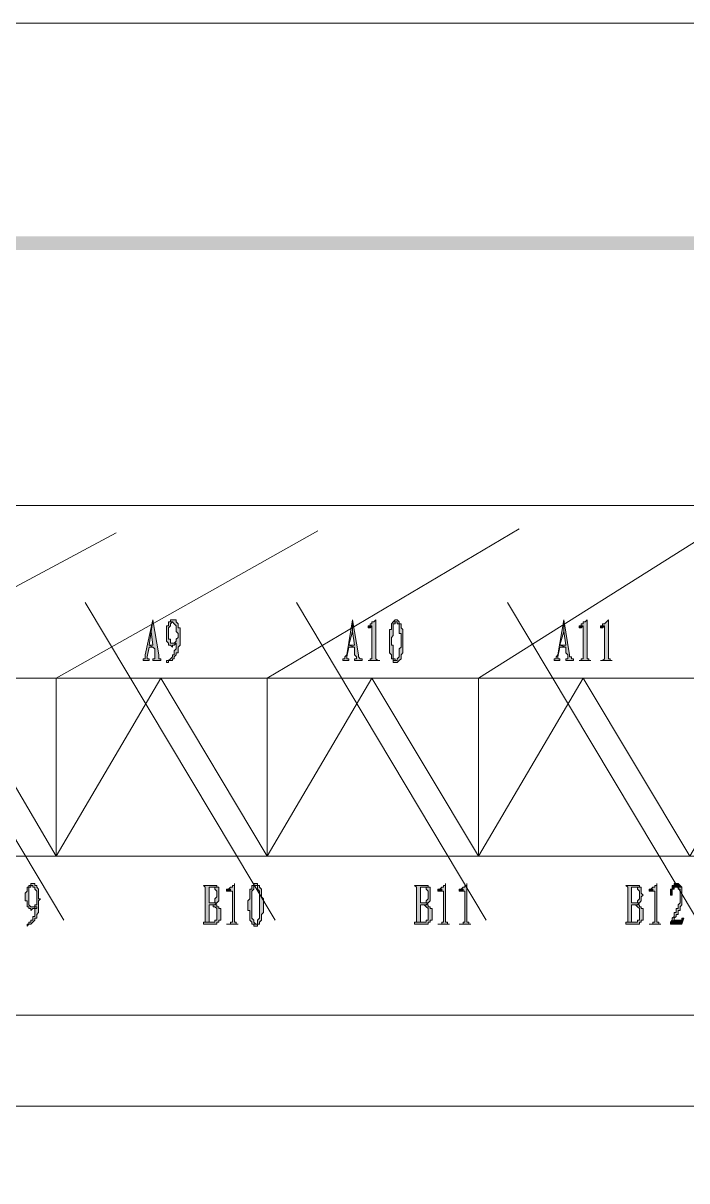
# Model space of a CAD drawing. Header units: millimetres. Extents: x 6 to 291, y 4 to 206.
# Drawn here: x 71.71 to 86.21, y 180.45 to 205.74 of the extents above; entities that cross this region are included whole.
import ezdxf

# ---------------------------------------------------------------- set-up
doc = ezdxf.new("R2010")
doc.units = ezdxf.units.MM
doc.layers.add('C00-00-00', color=7, linetype='Continuous')

msp = doc.modelspace()

# ---------------------------------------------------------------- hatches: boundary and pattern name
at = {"layer": 'C00-00-00'}
h = msp.add_hatch(color=256, dxfattribs=at)
h.dxf.hatch_style = 2
h.paths.add_polyline_path([(17.653, 201.083336), (17.907, 200.787002), (286.469659, 201.083336)])
h = msp.add_hatch(color=256, dxfattribs=at)
h.dxf.hatch_style = 2
h.paths.add_polyline_path([(17.907, 200.787002), (286.469659, 201.083336), (286.173327, 200.787002)])
h = msp.add_hatch(color=256, dxfattribs=at)
h.dxf.hatch_style = 2
h.paths.add_polyline_path([(74.549003, 192.701335), (74.379669, 191.939335), (74.379669, 191.897002), (74.379669, 191.854669), (74.337336, 191.854669), (74.337336, 191.812335), (74.464336, 191.812335), (74.464336, 191.854669), (74.422003, 191.854669), (74.422003, 191.897002), (74.464336, 192.108669), (74.549003, 192.108669), (74.464336, 192.151002), (74.506669, 192.447335)])
h = msp.add_hatch(color=256, dxfattribs=at)
h.dxf.hatch_style = 2
h.paths.add_polyline_path([(74.549003, 192.701335), (74.506669, 192.447335), (74.549003, 192.151002), (74.464336, 192.151002), (74.549003, 192.108669), (74.591336, 192.066335), (74.591336, 191.939335), (74.591336, 191.897002), (74.591336, 191.854669), (74.549003, 191.854669), (74.549003, 191.812335), (74.718336, 191.812335), (74.718336, 191.854669), (74.676003, 191.854669), (74.676003, 191.897002), (74.676003, 191.939335)])
h = msp.add_hatch(color=256, dxfattribs=at)
h.dxf.hatch_style = 2
h.paths.add_polyline_path([(74.972329, 192.701335), (74.929996, 192.701335), (74.929996, 192.659002), (74.887663, 192.659002), (74.972329, 192.659002), (75.014663, 192.616669), (75.056996, 192.574335), (75.056996, 192.532002), (75.056996, 192.447335), (75.099329, 192.405002), (75.099329, 192.320335), (75.056996, 192.278002), (75.056996, 192.235669), (75.014663, 192.193335), (75.056996, 192.193335), (75.056996, 192.151002), (75.056996, 192.066335), (75.014663, 192.024002), (75.014663, 191.981669), (75.014663, 191.939335), (74.972329, 191.939335), (74.972329, 191.897002), (74.929996, 191.854669), (74.887663, 191.812335), (74.845329, 191.812335), (74.845329, 191.770002), (74.887663, 191.770002), (74.887663, 191.812335), (74.929996, 191.812335), (74.972329, 191.812335), (74.972329, 191.854669), (75.014663, 191.854669), (75.014663, 191.897002), (75.056996, 191.939335), (75.056996, 191.981669), (75.099329, 191.981669), (75.099329, 192.024002), (75.099329, 192.066335), (75.099329, 192.108669), (75.141663, 192.151002), (75.141663, 192.278002), (75.141663, 192.320335), (75.141663, 192.362669), (75.141663, 192.405002), (75.141663, 192.532002), (75.099329, 192.532002), (75.099329, 192.574335), (75.099329, 192.616669), (75.056996, 192.659002), (75.056996, 192.701335), (75.014663, 192.701335)])
h = msp.add_hatch(color=256, dxfattribs=at)
h.dxf.hatch_style = 2
h.paths.add_polyline_path([(74.887669, 192.659003), (74.887669, 192.61667), (74.887669, 192.574336), (74.845336, 192.574336), (74.845336, 192.532003), (74.845336, 192.48967), (74.845336, 192.320336), (74.845336, 192.23567), (74.887669, 192.193336), (74.887669, 192.151003), (74.930002, 192.151003), (74.972336, 192.10867), (74.972336, 192.151003), (75.014669, 192.151003), (75.057002, 192.193336), (74.972336, 192.193336), (74.930002, 192.193336), (74.930002, 192.23567), (74.930002, 192.278003), (74.887669, 192.278003), (74.887669, 192.532003), (74.930002, 192.574336), (74.930002, 192.61667), (74.972336, 192.659003)])
h = msp.add_hatch(color=256, dxfattribs=at)
h.dxf.hatch_style = 2
h.paths.add_polyline_path([(78.909331, 192.701335), (78.782331, 191.939335), (78.739997, 191.897002), (78.739997, 191.854669), (78.697664, 191.854669), (78.697664, 191.812335), (78.824664, 191.812335), (78.824664, 191.854669), (78.782331, 191.854669), (78.782331, 191.897002), (78.824664, 192.108669), (78.951664, 192.108669), (78.824664, 192.151002), (78.909331, 192.447335)])
h = msp.add_hatch(color=256, dxfattribs=at)
h.dxf.hatch_style = 2
h.paths.add_polyline_path([(78.909331, 192.701335), (78.909331, 192.447335), (78.951664, 192.151002), (78.824664, 192.151002), (78.951664, 192.108669), (78.951664, 192.066335), (78.951664, 191.939335), (78.993997, 191.897002), (78.993997, 191.854669), (78.951664, 191.854669), (78.951664, 191.812335), (79.120997, 191.812335), (79.120997, 191.854669), (79.078664, 191.854669), (79.036331, 191.897002), (79.036331, 191.939335)])
h = msp.add_hatch(color=256, dxfattribs=at)
h.dxf.hatch_style = 2
h.paths.add_polyline_path([(79.247997, 192.574336), (79.247997, 192.532002), (79.290331, 192.532002), (79.332666, 192.574336)])
h = msp.add_hatch(color=256, dxfattribs=at)
h.dxf.hatch_style = 2
h.paths.add_polyline_path([(79.417334, 192.701335), (79.375001, 192.659002), (79.332668, 192.659002), (79.332668, 192.616669), (79.290334, 192.616669), (79.290334, 192.574335), (79.248001, 192.574335), (79.332668, 192.574335), (79.332668, 192.532002), (79.332668, 191.854669), (79.290334, 191.854669), (79.290334, 191.812335), (79.248001, 191.812335), (79.502001, 191.812335), (79.459668, 191.812335), (79.417334, 191.854669)])
h = msp.add_hatch(color=256, dxfattribs=at)
h.dxf.hatch_style = 2
h.paths.add_polyline_path([(79.798335, 192.659003), (79.756002, 192.61667), (79.756002, 192.574336), (79.756002, 192.48967), (79.713668, 192.48967), (79.713668, 192.36267), (79.713668, 192.320336), (79.713668, 192.10867), (79.713668, 192.024003), (79.713668, 191.98167), (79.756002, 191.939336), (79.756002, 191.897003), (79.756002, 191.85467), (79.798335, 191.85467), (79.798335, 191.812336), (79.840668, 191.812336), (79.840668, 191.85467), (79.798335, 191.85467), (79.798335, 191.897003), (79.798335, 191.939336), (79.798335, 192.151003), (79.756002, 192.151003), (79.756002, 192.320336), (79.798335, 192.36267), (79.798335, 192.532003), (79.798335, 192.61667), (79.840668, 192.61667), (79.840668, 192.659003), (79.883002, 192.659003)])
h = msp.add_hatch(color=256, dxfattribs=at)
h.dxf.hatch_style = 2
h.paths.add_polyline_path([(79.883003, 192.701335), (79.84067, 192.701335), (79.798337, 192.659002), (79.883003, 192.659002), (79.883003, 192.616669), (79.925337, 192.616669), (79.925337, 192.574335), (79.925337, 192.532002), (79.925337, 192.405002), (79.96767, 192.405002), (79.96767, 192.235669), (79.96767, 192.108669), (79.925337, 192.066335), (79.925337, 191.939335), (79.925337, 191.897002), (79.883003, 191.854669), (79.883003, 191.812335), (79.798337, 191.812335), (79.798337, 191.770002), (79.84067, 191.770002), (79.883003, 191.770002), (79.925337, 191.812335), (79.96767, 191.854669), (79.96767, 191.897002), (79.96767, 191.939335), (80.010003, 191.981669), (80.010003, 192.024002), (80.010003, 192.066335), (80.010003, 192.405002), (80.010003, 192.447335), (80.010003, 192.489669), (79.96767, 192.532002), (79.96767, 192.574335), (79.96767, 192.616669), (79.925337, 192.616669), (79.925337, 192.659002)])
h = msp.add_hatch(color=256, dxfattribs=at)
h.dxf.hatch_style = 2
h.paths.add_polyline_path([(83.523665, 192.701335), (83.396665, 191.939335), (83.354331, 191.897002), (83.354331, 191.854669), (83.311998, 191.854669), (83.311998, 191.812335), (83.438998, 191.812335), (83.438998, 191.854669), (83.396665, 191.854669), (83.396665, 191.897002), (83.438998, 192.108669), (83.565998, 192.108669), (83.438998, 192.151002), (83.523665, 192.447335)])
h = msp.add_hatch(color=256, dxfattribs=at)
h.dxf.hatch_style = 2
h.paths.add_polyline_path([(83.523665, 192.701335), (83.523665, 192.447335), (83.565998, 192.151002), (83.438998, 192.151002), (83.565998, 192.108669), (83.565998, 192.066335), (83.565998, 191.981669), (83.608331, 191.939335), (83.608331, 191.854669), (83.565998, 191.854669), (83.565998, 191.812335), (83.735331, 191.812335), (83.735331, 191.854669), (83.692998, 191.854669), (83.692998, 191.897002), (83.650665, 191.897002), (83.650665, 191.939335)])
h = msp.add_hatch(color=256, dxfattribs=at)
h.dxf.hatch_style = 2
h.paths.add_polyline_path([(83.862331, 192.574336), (83.862331, 192.532002), (83.904665, 192.532002), (83.947, 192.574336)])
h = msp.add_hatch(color=256, dxfattribs=at)
h.dxf.hatch_style = 2
h.paths.add_polyline_path([(84.031668, 192.701335), (83.989335, 192.659002), (83.947002, 192.659002), (83.947002, 192.616669), (83.904668, 192.616669), (83.904668, 192.574335), (83.862335, 192.574335), (83.947002, 192.574335), (83.947002, 192.532002), (83.947002, 191.854669), (83.904668, 191.854669), (83.904668, 191.812335), (83.862335, 191.812335), (84.116335, 191.812335), (84.074002, 191.812335), (84.074002, 191.854669), (84.031668, 191.854669)])
h = msp.add_hatch(color=256, dxfattribs=at)
h.dxf.hatch_style = 2
h.paths.add_polyline_path([(84.497329, 192.701335), (84.454996, 192.659002), (84.412663, 192.616669), (84.370329, 192.616669), (84.370329, 192.574335), (84.327996, 192.574335), (84.412663, 192.574335), (84.412663, 192.532002), (84.412663, 191.854669), (84.370329, 191.812335), (84.327996, 191.812335), (84.581996, 191.812335), (84.539663, 191.812335), (84.539663, 191.854669), (84.497329, 191.854669)])
h = msp.add_hatch(color=256, dxfattribs=at)
h.dxf.hatch_style = 2
h.paths.add_polyline_path([(84.328, 192.574336), (84.328, 192.532002), (84.370335, 192.532002), (84.412669, 192.574336)])
h = msp.add_hatch(color=256, dxfattribs=at)
h.dxf.hatch_style = 2
h.paths.add_polyline_path([(75.014664, 192.193336), (74.972329, 192.193336), (75.056998, 192.193336)])
h = msp.add_hatch(color=256, dxfattribs=at)
h.dxf.hatch_style = 2
h.paths.add_polyline_path([(71.924332, 186.944003), (71.881999, 186.944003), (71.881999, 186.90167), (71.839666, 186.90167), (71.924332, 186.90167), (71.924332, 186.859337), (71.966666, 186.859337), (71.966666, 186.817003), (72.008999, 186.77467), (72.008999, 186.690003), (72.008999, 186.64767), (72.008999, 186.563003), (72.008999, 186.52067), (72.008999, 186.478337), (71.966666, 186.478337), (71.966666, 186.436003), (72.008999, 186.436003), (72.008999, 186.39367), (71.966666, 186.39367), (71.966666, 186.309003), (71.966666, 186.26667), (71.966666, 186.224337), (71.924332, 186.224337), (71.924332, 186.182003), (71.924332, 186.13967), (71.881999, 186.13967), (71.881999, 186.097337), (71.839666, 186.097337), (71.839666, 186.055003), (71.797332, 186.055003), (71.797332, 186.01267), (71.839666, 186.055003), (71.881999, 186.055003), (71.924332, 186.097337), (71.966666, 186.13967), (71.966666, 186.182003), (72.008999, 186.182003), (72.008999, 186.224337), (72.008999, 186.26667), (72.051332, 186.309003), (72.051332, 186.351337), (72.051332, 186.39367), (72.051332, 186.563003), (72.093666, 186.605337), (72.051332, 186.605337), (72.051332, 186.64767), (72.051332, 186.77467), (72.051332, 186.817003), (72.008999, 186.859337), (72.008999, 186.90167), (71.966666, 186.90167), (71.966666, 186.944003)])
h = msp.add_hatch(color=256, dxfattribs=at)
h.dxf.hatch_style = 2
h.paths.add_polyline_path([(76.327003, 186.944003), (76.327003, 186.90167), (76.28467, 186.90167), (76.28467, 186.859337), (76.242336, 186.859337), (76.200003, 186.817003), (76.15767, 186.817003), (76.242336, 186.817003), (76.242336, 186.77467), (76.28467, 186.77467), (76.28467, 186.097337), (76.242336, 186.097337), (76.242336, 186.055003), (76.15767, 186.055003), (76.41167, 186.055003), (76.369336, 186.055003), (76.369336, 186.097337), (76.327003, 186.097337)])
h = msp.add_hatch(color=256, dxfattribs=at)
h.dxf.hatch_style = 2
h.paths.add_polyline_path([(76.792664, 186.944003), (76.750331, 186.944003), (76.750331, 186.90167), (76.707997, 186.90167), (76.792664, 186.90167), (76.834997, 186.90167), (76.834997, 186.859337), (76.834997, 186.817003), (76.877331, 186.77467), (76.877331, 186.64767), (76.877331, 186.478337), (76.877331, 186.351337), (76.877331, 186.309003), (76.877331, 186.182003), (76.834997, 186.13967), (76.834997, 186.097337), (76.834997, 186.055003), (76.792664, 186.055003), (76.707997, 186.055003), (76.750331, 186.055003), (76.750331, 186.01267), (76.834997, 186.01267), (76.834997, 186.055003), (76.877331, 186.055003), (76.877331, 186.097337), (76.919664, 186.13967), (76.919664, 186.182003), (76.919664, 186.224337), (76.919664, 186.26667), (76.961997, 186.309003), (76.961997, 186.605337), (76.919664, 186.64767), (76.919664, 186.732337), (76.919664, 186.77467), (76.919664, 186.817003), (76.877331, 186.859337), (76.877331, 186.90167), (76.834997, 186.90167), (76.834997, 186.944003)])
h = msp.add_hatch(color=256, dxfattribs=at)
h.dxf.hatch_style = 2
h.paths.add_polyline_path([(80.941337, 186.944003), (80.941337, 186.90167), (80.899003, 186.90167), (80.899003, 186.859337), (80.85667, 186.859337), (80.814337, 186.817003), (80.772003, 186.817003), (80.85667, 186.817003), (80.85667, 186.77467), (80.899003, 186.77467), (80.899003, 186.097337), (80.85667, 186.097337), (80.85667, 186.055003), (80.772003, 186.055003), (81.026003, 186.055003), (80.98367, 186.055003), (80.98367, 186.097337), (80.941337, 186.097337)])
h = msp.add_hatch(color=256, dxfattribs=at)
h.dxf.hatch_style = 2
h.paths.add_polyline_path([(81.406998, 186.944003), (81.406998, 186.90167), (81.364665, 186.90167), (81.364665, 186.859337), (81.322331, 186.859337), (81.279998, 186.817003), (81.237665, 186.817003), (81.322331, 186.817003), (81.322331, 186.77467), (81.364665, 186.77467), (81.364665, 186.097337), (81.322331, 186.097337), (81.322331, 186.055003), (81.237665, 186.055003), (81.491665, 186.055003), (81.449331, 186.055003), (81.449331, 186.097337), (81.406998, 186.097337)])
h = msp.add_hatch(color=256, dxfattribs=at)
h.dxf.hatch_style = 2
h.paths.add_polyline_path([(85.555663, 186.944003), (85.555663, 186.90167), (85.513329, 186.90167), (85.513329, 186.859337), (85.470996, 186.859337), (85.428663, 186.817003), (85.386329, 186.817003), (85.470996, 186.817003), (85.470996, 186.77467), (85.513329, 186.77467), (85.513329, 186.097337), (85.470996, 186.097337), (85.470996, 186.055003), (85.386329, 186.055003), (85.640329, 186.055003), (85.597996, 186.055003), (85.597996, 186.097337), (85.555663, 186.097337)])
h = msp.add_hatch(color=256, dxfattribs=at)
h.dxf.hatch_style = 2
h.paths.add_polyline_path([(85.978998, 186.944003), (85.936664, 186.944003), (85.936664, 186.90167), (85.894331, 186.90167), (85.894331, 186.859337), (85.894331, 186.817003), (85.851998, 186.817003), (85.851998, 186.690003), (85.894331, 186.690003), (85.894331, 186.77467), (85.894331, 186.817003), (85.936664, 186.817003), (85.936664, 186.859337), (85.978998, 186.859337), (86.105998, 186.859337), (86.063664, 186.90167), (86.021331, 186.944003)])
h = msp.add_hatch(color=256, dxfattribs=at)
h.dxf.hatch_style = 2
h.paths.add_polyline_path([(71.839664, 186.901669), (71.839664, 186.859336), (71.79733, 186.859336), (71.79733, 186.817002), (71.79733, 186.774669), (71.754997, 186.732336), (71.754997, 186.563002), (71.79733, 186.563002), (71.79733, 186.478336), (71.79733, 186.436002), (71.839664, 186.436002), (71.839664, 186.393669), (71.881997, 186.393669), (71.881997, 186.351336), (71.92433, 186.393669), (71.966664, 186.393669), (71.966664, 186.436002), (71.92433, 186.436002), (71.881997, 186.436002), (71.839664, 186.478336), (71.839664, 186.520669), (71.839664, 186.774669), (71.839664, 186.817002), (71.839664, 186.859336), (71.881997, 186.859336), (71.881997, 186.901669), (71.92433, 186.901669)])
h = msp.add_hatch(color=256, dxfattribs=at)
h.dxf.hatch_style = 2
h.paths.add_polyline_path([(75.818999, 186.901669), (75.649666, 186.901669), (75.691999, 186.859336), (75.691999, 186.097336), (75.776666, 186.097336), (75.776666, 186.478336), (75.945999, 186.478336), (75.903666, 186.478336), (75.945999, 186.520669), (75.776666, 186.520669), (75.776666, 186.859336), (75.945999, 186.859336), (75.945999, 186.901669), (75.903666, 186.901669)])
h = msp.add_hatch(color=256, dxfattribs=at)
h.dxf.hatch_style = 2
h.paths.add_polyline_path([(75.946002, 186.859337), (75.819002, 186.859337), (75.861336, 186.859337), (75.903669, 186.859337), (75.903669, 186.817003), (75.946002, 186.77467), (75.946002, 186.64767), (75.903669, 186.605337), (75.903669, 186.563003), (75.903669, 186.52067), (75.861336, 186.52067), (75.819002, 186.52067), (75.946002, 186.52067), (75.988336, 186.563003), (75.988336, 186.605337), (75.988336, 186.817003), (75.988336, 186.859337)])
h = msp.add_hatch(color=256, dxfattribs=at)
h.dxf.hatch_style = 2
h.paths.add_polyline_path([(76.157666, 186.817002), (76.157666, 186.77467), (76.2, 186.77467), (76.242334, 186.77467), (76.242334, 186.817002)])
h = msp.add_hatch(color=256, dxfattribs=at)
h.dxf.hatch_style = 2
h.paths.add_polyline_path([(76.708003, 186.901669), (76.708003, 186.859336), (76.708003, 186.817002), (76.66567, 186.817002), (76.66567, 186.732336), (76.66567, 186.605336), (76.623337, 186.563002), (76.623337, 186.351336), (76.66567, 186.351336), (76.66567, 186.266669), (76.66567, 186.224336), (76.66567, 186.182002), (76.66567, 186.139669), (76.708003, 186.097336), (76.708003, 186.055002), (76.79267, 186.055002), (76.750337, 186.097336), (76.750337, 186.139669), (76.708003, 186.182002), (76.708003, 186.351336), (76.708003, 186.393669), (76.708003, 186.563002), (76.708003, 186.605336), (76.708003, 186.774669), (76.750337, 186.817002), (76.750337, 186.859336), (76.750337, 186.901669), (76.79267, 186.901669)])
h = msp.add_hatch(color=256, dxfattribs=at)
h.dxf.hatch_style = 2
h.paths.add_polyline_path([(80.433333, 186.901669), (80.264, 186.901669), (80.306333, 186.859336), (80.306333, 186.097336), (80.391, 186.097336), (80.391, 186.478336), (80.560333, 186.478336), (80.518, 186.478336), (80.560333, 186.520669), (80.391, 186.520669), (80.391, 186.859336), (80.560333, 186.859336), (80.560333, 186.901669), (80.518, 186.901669)])
h = msp.add_hatch(color=256, dxfattribs=at)
h.dxf.hatch_style = 2
h.paths.add_polyline_path([(80.560336, 186.859337), (80.433336, 186.859337), (80.47567, 186.859337), (80.518003, 186.859337), (80.518003, 186.817003), (80.560336, 186.77467), (80.560336, 186.605337), (80.518003, 186.563003), (80.518003, 186.52067), (80.47567, 186.52067), (80.433336, 186.52067), (80.560336, 186.52067), (80.60267, 186.563003), (80.60267, 186.605337), (80.60267, 186.817003), (80.60267, 186.859337)])
h = msp.add_hatch(color=256, dxfattribs=at)
h.dxf.hatch_style = 2
h.paths.add_polyline_path([(80.772, 186.817002), (80.772, 186.77467), (80.814334, 186.77467), (80.856668, 186.77467), (80.856668, 186.817002)])
h = msp.add_hatch(color=256, dxfattribs=at)
h.dxf.hatch_style = 2
h.paths.add_polyline_path([(81.237669, 186.817002), (81.237669, 186.77467), (81.280003, 186.77467), (81.322329, 186.77467), (81.322329, 186.817002)])
h = msp.add_hatch(color=256, dxfattribs=at)
h.dxf.hatch_style = 2
h.paths.add_polyline_path([(85.047667, 186.901669), (84.878334, 186.901669), (84.920667, 186.859336), (84.920667, 186.097336), (85.005334, 186.097336), (85.005334, 186.478336), (85.174667, 186.478336), (85.132334, 186.478336), (85.174667, 186.520669), (85.005334, 186.520669), (85.005334, 186.859336), (85.174667, 186.859336), (85.174667, 186.901669), (85.132334, 186.901669)])
h = msp.add_hatch(color=256, dxfattribs=at)
h.dxf.hatch_style = 2
h.paths.add_polyline_path([(85.17467, 186.859337), (85.04767, 186.859337), (85.090003, 186.859337), (85.132337, 186.859337), (85.132337, 186.817003), (85.17467, 186.77467), (85.17467, 186.605337), (85.132337, 186.563003), (85.132337, 186.52067), (85.090003, 186.52067), (85.04767, 186.52067), (85.17467, 186.52067), (85.217003, 186.563003), (85.217003, 186.64767), (85.259337, 186.690003), (85.217003, 186.732337), (85.217003, 186.817003), (85.217003, 186.859337)])
h = msp.add_hatch(color=256, dxfattribs=at)
h.dxf.hatch_style = 2
h.paths.add_polyline_path([(85.386334, 186.817002), (85.386334, 186.77467), (85.428668, 186.77467), (85.471002, 186.77467), (85.471002, 186.817002)])
h = msp.add_hatch(color=256, dxfattribs=at)
h.dxf.hatch_style = 2
h.paths.add_polyline_path([(86.106001, 186.859337), (85.979001, 186.859337), (86.021334, 186.859337), (86.021334, 186.817003), (86.063667, 186.817003), (86.063667, 186.52067), (86.021334, 186.478337), (86.021334, 186.436003), (86.021334, 186.39367), (85.979001, 186.39367), (85.979001, 186.351337), (85.979001, 186.309003), (85.936667, 186.309003), (85.936667, 186.26667), (85.936667, 186.224337), (85.894334, 186.182003), (85.894334, 186.13967), (85.852001, 186.097337), (85.936667, 186.13967), (85.936667, 186.182003), (85.979001, 186.224337), (85.979001, 186.26667), (86.021334, 186.26667), (86.021334, 186.309003), (86.021334, 186.351337), (86.063667, 186.351337), (86.063667, 186.39367), (86.063667, 186.436003), (86.106001, 186.478337), (86.106001, 186.52067), (86.106001, 186.817003)])
h = msp.add_hatch(color=256, dxfattribs=at)
h.dxf.hatch_style = 2
h.paths.add_polyline_path([(71.966667, 186.436002), (71.924332, 186.436002), (71.966667, 186.436002), (72.009001, 186.436002)])
h = msp.add_hatch(color=256, dxfattribs=at)
h.dxf.hatch_style = 2
h.paths.add_polyline_path([(75.946002, 186.478336), (75.819002, 186.478336), (75.861336, 186.478336), (75.861336, 186.436003), (75.903669, 186.436003), (75.946002, 186.393669), (75.946002, 186.351336), (75.946002, 186.224336), (75.946002, 186.182003), (75.946002, 186.139669), (75.903669, 186.139669), (75.903669, 186.097336), (75.861336, 186.097336), (75.649669, 186.097336), (75.649669, 186.055003), (75.861336, 186.055003), (75.903669, 186.055003), (75.946002, 186.055003), (75.946002, 186.097336), (75.988336, 186.097336), (75.988336, 186.139669), (76.030669, 186.139669), (76.030669, 186.224336), (76.030669, 186.309003), (76.030669, 186.351336), (76.030669, 186.393669), (75.988336, 186.393669), (75.988336, 186.436003), (75.946002, 186.436003)])
h = msp.add_hatch(color=256, dxfattribs=at)
h.dxf.hatch_style = 2
h.paths.add_polyline_path([(80.560336, 186.478336), (80.433336, 186.478336), (80.47567, 186.478336), (80.518003, 186.436003), (80.560336, 186.393669), (80.560336, 186.351336), (80.560336, 186.224336), (80.560336, 186.182003), (80.560336, 186.139669), (80.518003, 186.139669), (80.518003, 186.097336), (80.47567, 186.097336), (80.264003, 186.097336), (80.264003, 186.055003), (80.47567, 186.055003), (80.518003, 186.055003), (80.560336, 186.055003), (80.560336, 186.097336), (80.60267, 186.097336), (80.60267, 186.139669), (80.645003, 186.139669), (80.645003, 186.182003), (80.645003, 186.224336), (80.645003, 186.309003), (80.645003, 186.351336), (80.645003, 186.393669), (80.60267, 186.393669), (80.60267, 186.436003), (80.560336, 186.436003)])
h = msp.add_hatch(color=256, dxfattribs=at)
h.dxf.hatch_style = 2
h.paths.add_polyline_path([(85.17467, 186.478336), (85.04767, 186.478336), (85.090003, 186.478336), (85.132337, 186.436003), (85.17467, 186.393669), (85.17467, 186.351336), (85.17467, 186.224336), (85.17467, 186.182003), (85.17467, 186.139669), (85.132337, 186.139669), (85.132337, 186.097336), (85.090003, 186.097336), (84.878337, 186.097336), (84.878337, 186.055003), (85.090003, 186.055003), (85.132337, 186.055003), (85.17467, 186.055003), (85.17467, 186.097336), (85.217003, 186.097336), (85.217003, 186.139669), (85.259337, 186.139669), (85.259337, 186.182003), (85.259337, 186.224336), (85.259337, 186.309003), (85.259337, 186.351336), (85.259337, 186.393669), (85.217003, 186.393669), (85.217003, 186.436003), (85.17467, 186.436003)])
h = msp.add_hatch(color=256, dxfattribs=at)
h.dxf.hatch_style = 2
h.paths.add_polyline_path([(86.148335, 186.182002), (86.106002, 186.182002), (86.106002, 186.139669), (86.063668, 186.139669), (85.936668, 186.139669), (85.852002, 186.097335), (85.852002, 186.055002), (86.106002, 186.055002)])

# ---------------------------------------------------------------- linework, layer by layer
at = {"layer": 'C00-00-00', "lineweight": 15}
msp.add_lwpolyline([(291.126319, 205.740002), (5.799667, 205.740002), (5.799667, 3.979343), (291.126319, 3.979343)], dxfattribs=at)
at = {"layer": 'C00-00-00', "lineweight": 5}
for points in [[(68.410666, 195.199002), (145.668999, 195.199002)], [(67.818002, 191.431336), (73.744667, 194.606335)], [(72.432336, 191.431336), (78.147329, 194.648669)], [(77.04667, 191.431336), (82.55, 194.691003)], [(81.661004, 191.431336), (86.910336, 194.733336)], [(68.453, 193.082336), (72.601665, 186.13967)], [(73.067334, 193.082336), (77.215999, 186.13967)], [(77.681668, 193.082336), (81.830333, 186.13967)], [(82.296002, 193.082336), (86.444667, 186.13967)], [(35.517668, 191.431336), (252.010328, 191.431336)], [(70.146336, 191.431336), (72.432336, 187.536669), (74.718336, 191.431336), (77.04667, 187.536669), (79.33267, 191.431336), (81.661, 187.536669), (83.946999, 191.431336), (86.275334, 187.536669), (88.561334, 191.431336), (90.847333, 187.536669), (93.175667, 191.431336), (95.504002, 187.536669), (97.790002, 191.431336), (100.118336, 187.536669), (102.404335, 191.431336)], [(72.432336, 191.431336), (72.432336, 187.536669)], [(77.04667, 191.431336), (77.04667, 187.536669)], [(81.661004, 191.431336), (81.661004, 187.536669)], [(35.517668, 187.536669), (252.010328, 187.536669)], [(68.410666, 184.065335), (145.668999, 184.065335)], [(36.110332, 182.07567), (247.142004, 182.07567)]]:
    msp.add_lwpolyline(points, dxfattribs=at)
at = {"layer": 'C00-00-00', "lineweight": 13}
for points in [[(74.549003, 192.701335), (74.379669, 191.939335), (74.379669, 191.897002), (74.379669, 191.854669), (74.337336, 191.854669), (74.337336, 191.812335), (74.464336, 191.812335), (74.464336, 191.854669), (74.422003, 191.854669), (74.422003, 191.897002), (74.464336, 192.108669), (74.549003, 192.108669), (74.464336, 192.151002), (74.506669, 192.447335)], [(74.549003, 192.701335), (74.506669, 192.447335), (74.549003, 192.151002), (74.464336, 192.151002), (74.549003, 192.108669), (74.591336, 192.066335), (74.591336, 191.939335), (74.591336, 191.897002), (74.591336, 191.854669), (74.549003, 191.854669), (74.549003, 191.812335), (74.718336, 191.812335), (74.718336, 191.854669), (74.676003, 191.854669), (74.676003, 191.897002), (74.676003, 191.939335)], [(74.972329, 192.701335), (74.929996, 192.701335), (74.929996, 192.659002), (74.887663, 192.659002), (74.972329, 192.659002), (75.014663, 192.616669), (75.056996, 192.574335), (75.056996, 192.532002), (75.056996, 192.447335), (75.099329, 192.405002), (75.099329, 192.320335), (75.056996, 192.278002), (75.056996, 192.235669), (75.014663, 192.193335), (75.056996, 192.193335), (75.056996, 192.151002), (75.056996, 192.066335), (75.014663, 192.024002), (75.014663, 191.981669), (75.014663, 191.939335), (74.972329, 191.939335), (74.972329, 191.897002), (74.929996, 191.854669), (74.887663, 191.812335), (74.845329, 191.812335), (74.845329, 191.770002), (74.887663, 191.770002), (74.887663, 191.812335), (74.929996, 191.812335), (74.972329, 191.812335), (74.972329, 191.854669), (75.014663, 191.854669), (75.014663, 191.897002), (75.056996, 191.939335), (75.056996, 191.981669), (75.099329, 191.981669), (75.099329, 192.024002), (75.099329, 192.066335), (75.099329, 192.108669), (75.141663, 192.151002), (75.141663, 192.278002), (75.141663, 192.320335), (75.141663, 192.362669), (75.141663, 192.405002), (75.141663, 192.532002), (75.099329, 192.532002), (75.099329, 192.574335), (75.099329, 192.616669), (75.056996, 192.659002), (75.056996, 192.701335), (75.014663, 192.701335)], [(74.887669, 192.659003), (74.887669, 192.61667), (74.887669, 192.574336), (74.845336, 192.574336), (74.845336, 192.532003), (74.845336, 192.48967), (74.845336, 192.320336), (74.845336, 192.23567), (74.887669, 192.193336), (74.887669, 192.151003), (74.930002, 192.151003), (74.972336, 192.10867), (74.972336, 192.151003), (75.014669, 192.151003), (75.057002, 192.193336), (74.972336, 192.193336), (74.930002, 192.193336), (74.930002, 192.23567), (74.930002, 192.278003), (74.887669, 192.278003), (74.887669, 192.532003), (74.930002, 192.574336), (74.930002, 192.61667), (74.972336, 192.659003)], [(78.909331, 192.701335), (78.782331, 191.939335), (78.739997, 191.897002), (78.739997, 191.854669), (78.697664, 191.854669), (78.697664, 191.812335), (78.824664, 191.812335), (78.824664, 191.854669), (78.782331, 191.854669), (78.782331, 191.897002), (78.824664, 192.108669), (78.951664, 192.108669), (78.824664, 192.151002), (78.909331, 192.447335)], [(78.909331, 192.701335), (78.909331, 192.447335), (78.951664, 192.151002), (78.824664, 192.151002), (78.951664, 192.108669), (78.951664, 192.066335), (78.951664, 191.939335), (78.993997, 191.897002), (78.993997, 191.854669), (78.951664, 191.854669), (78.951664, 191.812335), (79.120997, 191.812335), (79.120997, 191.854669), (79.078664, 191.854669), (79.036331, 191.897002), (79.036331, 191.939335)], [(79.247997, 192.574336), (79.247997, 192.532002), (79.290331, 192.532002), (79.332666, 192.574336)], [(79.417334, 192.701335), (79.375001, 192.659002), (79.332668, 192.659002), (79.332668, 192.616669), (79.290334, 192.616669), (79.290334, 192.574335), (79.248001, 192.574335), (79.332668, 192.574335), (79.332668, 192.532002), (79.332668, 191.854669), (79.290334, 191.854669), (79.290334, 191.812335), (79.248001, 191.812335), (79.502001, 191.812335), (79.459668, 191.812335), (79.417334, 191.854669)], [(79.798335, 192.659003), (79.756002, 192.61667), (79.756002, 192.574336), (79.756002, 192.48967), (79.713668, 192.48967), (79.713668, 192.36267), (79.713668, 192.320336), (79.713668, 192.10867), (79.713668, 192.024003), (79.713668, 191.98167), (79.756002, 191.939336), (79.756002, 191.897003), (79.756002, 191.85467), (79.798335, 191.85467), (79.798335, 191.812336), (79.840668, 191.812336), (79.840668, 191.85467), (79.798335, 191.85467), (79.798335, 191.897003), (79.798335, 191.939336), (79.798335, 192.151003), (79.756002, 192.151003), (79.756002, 192.320336), (79.798335, 192.36267), (79.798335, 192.532003), (79.798335, 192.61667), (79.840668, 192.61667), (79.840668, 192.659003), (79.883002, 192.659003)], [(79.883003, 192.701335), (79.84067, 192.701335), (79.798337, 192.659002), (79.883003, 192.659002), (79.883003, 192.616669), (79.925337, 192.616669), (79.925337, 192.574335), (79.925337, 192.532002), (79.925337, 192.405002), (79.96767, 192.405002), (79.96767, 192.235669), (79.96767, 192.108669), (79.925337, 192.066335), (79.925337, 191.939335), (79.925337, 191.897002), (79.883003, 191.854669), (79.883003, 191.812335), (79.798337, 191.812335), (79.798337, 191.770002), (79.84067, 191.770002), (79.883003, 191.770002), (79.925337, 191.812335), (79.96767, 191.854669), (79.96767, 191.897002), (79.96767, 191.939335), (80.010003, 191.981669), (80.010003, 192.024002), (80.010003, 192.066335), (80.010003, 192.405002), (80.010003, 192.447335), (80.010003, 192.489669), (79.96767, 192.532002), (79.96767, 192.574335), (79.96767, 192.616669), (79.925337, 192.616669), (79.925337, 192.659002)], [(83.523665, 192.701335), (83.396665, 191.939335), (83.354331, 191.897002), (83.354331, 191.854669), (83.311998, 191.854669), (83.311998, 191.812335), (83.438998, 191.812335), (83.438998, 191.854669), (83.396665, 191.854669), (83.396665, 191.897002), (83.438998, 192.108669), (83.565998, 192.108669), (83.438998, 192.151002), (83.523665, 192.447335)], [(83.523665, 192.701335), (83.523665, 192.447335), (83.565998, 192.151002), (83.438998, 192.151002), (83.565998, 192.108669), (83.565998, 192.066335), (83.565998, 191.981669), (83.608331, 191.939335), (83.608331, 191.854669), (83.565998, 191.854669), (83.565998, 191.812335), (83.735331, 191.812335), (83.735331, 191.854669), (83.692998, 191.854669), (83.692998, 191.897002), (83.650665, 191.897002), (83.650665, 191.939335)], [(83.862331, 192.574336), (83.862331, 192.532002), (83.904665, 192.532002), (83.947, 192.574336)], [(84.031668, 192.701335), (83.989335, 192.659002), (83.947002, 192.659002), (83.947002, 192.616669), (83.904668, 192.616669), (83.904668, 192.574335), (83.862335, 192.574335), (83.947002, 192.574335), (83.947002, 192.532002), (83.947002, 191.854669), (83.904668, 191.854669), (83.904668, 191.812335), (83.862335, 191.812335), (84.116335, 191.812335), (84.074002, 191.812335), (84.074002, 191.854669), (84.031668, 191.854669)], [(84.497329, 192.701335), (84.454996, 192.659002), (84.412663, 192.616669), (84.370329, 192.616669), (84.370329, 192.574335), (84.327996, 192.574335), (84.412663, 192.574335), (84.412663, 192.532002), (84.412663, 191.854669), (84.370329, 191.812335), (84.327996, 191.812335), (84.581996, 191.812335), (84.539663, 191.812335), (84.539663, 191.854669), (84.497329, 191.854669)], [(84.328, 192.574336), (84.328, 192.532002), (84.370335, 192.532002), (84.412669, 192.574336)], [(75.014664, 192.193336), (74.972329, 192.193336), (75.056998, 192.193336)], [(71.924332, 186.944003), (71.881999, 186.944003), (71.881999, 186.90167), (71.839666, 186.90167), (71.924332, 186.90167), (71.924332, 186.859337), (71.966666, 186.859337), (71.966666, 186.817003), (72.008999, 186.77467), (72.008999, 186.690003), (72.008999, 186.64767), (72.008999, 186.563003), (72.008999, 186.52067), (72.008999, 186.478337), (71.966666, 186.478337), (71.966666, 186.436003), (72.008999, 186.436003), (72.008999, 186.39367), (71.966666, 186.39367), (71.966666, 186.309003), (71.966666, 186.26667), (71.966666, 186.224337), (71.924332, 186.224337), (71.924332, 186.182003), (71.924332, 186.13967), (71.881999, 186.13967), (71.881999, 186.097337), (71.839666, 186.097337), (71.839666, 186.055003), (71.797332, 186.055003), (71.797332, 186.01267), (71.839666, 186.055003), (71.881999, 186.055003), (71.924332, 186.097337), (71.966666, 186.13967), (71.966666, 186.182003), (72.008999, 186.182003), (72.008999, 186.224337), (72.008999, 186.26667), (72.051332, 186.309003), (72.051332, 186.351337), (72.051332, 186.39367), (72.051332, 186.563003), (72.093666, 186.605337), (72.051332, 186.605337), (72.051332, 186.64767), (72.051332, 186.77467), (72.051332, 186.817003), (72.008999, 186.859337), (72.008999, 186.90167), (71.966666, 186.90167), (71.966666, 186.944003)], [(76.327003, 186.944003), (76.327003, 186.90167), (76.28467, 186.90167), (76.28467, 186.859337), (76.242336, 186.859337), (76.200003, 186.817003), (76.15767, 186.817003), (76.242336, 186.817003), (76.242336, 186.77467), (76.28467, 186.77467), (76.28467, 186.097337), (76.242336, 186.097337), (76.242336, 186.055003), (76.15767, 186.055003), (76.41167, 186.055003), (76.369336, 186.055003), (76.369336, 186.097337), (76.327003, 186.097337)], [(76.792664, 186.944003), (76.750331, 186.944003), (76.750331, 186.90167), (76.707997, 186.90167), (76.792664, 186.90167), (76.834997, 186.90167), (76.834997, 186.859337), (76.834997, 186.817003), (76.877331, 186.77467), (76.877331, 186.64767), (76.877331, 186.478337), (76.877331, 186.351337), (76.877331, 186.309003), (76.877331, 186.182003), (76.834997, 186.13967), (76.834997, 186.097337), (76.834997, 186.055003), (76.792664, 186.055003), (76.707997, 186.055003), (76.750331, 186.055003), (76.750331, 186.01267), (76.834997, 186.01267), (76.834997, 186.055003), (76.877331, 186.055003), (76.877331, 186.097337), (76.919664, 186.13967), (76.919664, 186.182003), (76.919664, 186.224337), (76.919664, 186.26667), (76.961997, 186.309003), (76.961997, 186.605337), (76.919664, 186.64767), (76.919664, 186.732337), (76.919664, 186.77467), (76.919664, 186.817003), (76.877331, 186.859337), (76.877331, 186.90167), (76.834997, 186.90167), (76.834997, 186.944003)], [(80.941337, 186.944003), (80.941337, 186.90167), (80.899003, 186.90167), (80.899003, 186.859337), (80.85667, 186.859337), (80.814337, 186.817003), (80.772003, 186.817003), (80.85667, 186.817003), (80.85667, 186.77467), (80.899003, 186.77467), (80.899003, 186.097337), (80.85667, 186.097337), (80.85667, 186.055003), (80.772003, 186.055003), (81.026003, 186.055003), (80.98367, 186.055003), (80.98367, 186.097337), (80.941337, 186.097337)], [(81.406998, 186.944003), (81.406998, 186.90167), (81.364665, 186.90167), (81.364665, 186.859337), (81.322331, 186.859337), (81.279998, 186.817003), (81.237665, 186.817003), (81.322331, 186.817003), (81.322331, 186.77467), (81.364665, 186.77467), (81.364665, 186.097337), (81.322331, 186.097337), (81.322331, 186.055003), (81.237665, 186.055003), (81.491665, 186.055003), (81.449331, 186.055003), (81.449331, 186.097337), (81.406998, 186.097337)], [(85.555663, 186.944003), (85.555663, 186.90167), (85.513329, 186.90167), (85.513329, 186.859337), (85.470996, 186.859337), (85.428663, 186.817003), (85.386329, 186.817003), (85.470996, 186.817003), (85.470996, 186.77467), (85.513329, 186.77467), (85.513329, 186.097337), (85.470996, 186.097337), (85.470996, 186.055003), (85.386329, 186.055003), (85.640329, 186.055003), (85.597996, 186.055003), (85.597996, 186.097337), (85.555663, 186.097337)], [(85.978998, 186.944003), (85.936664, 186.944003), (85.936664, 186.90167), (85.894331, 186.90167), (85.894331, 186.859337), (85.894331, 186.817003), (85.851998, 186.817003), (85.851998, 186.690003), (85.894331, 186.690003), (85.894331, 186.77467), (85.894331, 186.817003), (85.936664, 186.817003), (85.936664, 186.859337), (85.978998, 186.859337), (86.105998, 186.859337), (86.063664, 186.90167), (86.021331, 186.944003)], [(71.839664, 186.901669), (71.839664, 186.859336), (71.79733, 186.859336), (71.79733, 186.817002), (71.79733, 186.774669), (71.754997, 186.732336), (71.754997, 186.563002), (71.79733, 186.563002), (71.79733, 186.478336), (71.79733, 186.436002), (71.839664, 186.436002), (71.839664, 186.393669), (71.881997, 186.393669), (71.881997, 186.351336), (71.92433, 186.393669), (71.966664, 186.393669), (71.966664, 186.436002), (71.92433, 186.436002), (71.881997, 186.436002), (71.839664, 186.478336), (71.839664, 186.520669), (71.839664, 186.774669), (71.839664, 186.817002), (71.839664, 186.859336), (71.881997, 186.859336), (71.881997, 186.901669), (71.92433, 186.901669)], [(75.818999, 186.901669), (75.649666, 186.901669), (75.691999, 186.859336), (75.691999, 186.097336), (75.776666, 186.097336), (75.776666, 186.478336), (75.945999, 186.478336), (75.903666, 186.478336), (75.945999, 186.520669), (75.776666, 186.520669), (75.776666, 186.859336), (75.945999, 186.859336), (75.945999, 186.901669), (75.903666, 186.901669)], [(75.946002, 186.859337), (75.819002, 186.859337), (75.861336, 186.859337), (75.903669, 186.859337), (75.903669, 186.817003), (75.946002, 186.77467), (75.946002, 186.64767), (75.903669, 186.605337), (75.903669, 186.563003), (75.903669, 186.52067), (75.861336, 186.52067), (75.819002, 186.52067), (75.946002, 186.52067), (75.988336, 186.563003), (75.988336, 186.605337), (75.988336, 186.817003), (75.988336, 186.859337)], [(76.157666, 186.817002), (76.157666, 186.77467), (76.2, 186.77467), (76.242334, 186.77467), (76.242334, 186.817002)], [(76.708003, 186.901669), (76.708003, 186.859336), (76.708003, 186.817002), (76.66567, 186.817002), (76.66567, 186.732336), (76.66567, 186.605336), (76.623337, 186.563002), (76.623337, 186.351336), (76.66567, 186.351336), (76.66567, 186.266669), (76.66567, 186.224336), (76.66567, 186.182002), (76.66567, 186.139669), (76.708003, 186.097336), (76.708003, 186.055002), (76.79267, 186.055002), (76.750337, 186.097336), (76.750337, 186.139669), (76.708003, 186.182002), (76.708003, 186.351336), (76.708003, 186.393669), (76.708003, 186.563002), (76.708003, 186.605336), (76.708003, 186.774669), (76.750337, 186.817002), (76.750337, 186.859336), (76.750337, 186.901669), (76.79267, 186.901669)], [(80.433333, 186.901669), (80.264, 186.901669), (80.306333, 186.859336), (80.306333, 186.097336), (80.391, 186.097336), (80.391, 186.478336), (80.560333, 186.478336), (80.518, 186.478336), (80.560333, 186.520669), (80.391, 186.520669), (80.391, 186.859336), (80.560333, 186.859336), (80.560333, 186.901669), (80.518, 186.901669)], [(80.560336, 186.859337), (80.433336, 186.859337), (80.47567, 186.859337), (80.518003, 186.859337), (80.518003, 186.817003), (80.560336, 186.77467), (80.560336, 186.605337), (80.518003, 186.563003), (80.518003, 186.52067), (80.47567, 186.52067), (80.433336, 186.52067), (80.560336, 186.52067), (80.60267, 186.563003), (80.60267, 186.605337), (80.60267, 186.817003), (80.60267, 186.859337)], [(80.772, 186.817002), (80.772, 186.77467), (80.814334, 186.77467), (80.856668, 186.77467), (80.856668, 186.817002)], [(81.237669, 186.817002), (81.237669, 186.77467), (81.280003, 186.77467), (81.322329, 186.77467), (81.322329, 186.817002)], [(85.047667, 186.901669), (84.878334, 186.901669), (84.920667, 186.859336), (84.920667, 186.097336), (85.005334, 186.097336), (85.005334, 186.478336), (85.174667, 186.478336), (85.132334, 186.478336), (85.174667, 186.520669), (85.005334, 186.520669), (85.005334, 186.859336), (85.174667, 186.859336), (85.174667, 186.901669), (85.132334, 186.901669)], [(85.17467, 186.859337), (85.04767, 186.859337), (85.090003, 186.859337), (85.132337, 186.859337), (85.132337, 186.817003), (85.17467, 186.77467), (85.17467, 186.605337), (85.132337, 186.563003), (85.132337, 186.52067), (85.090003, 186.52067), (85.04767, 186.52067), (85.17467, 186.52067), (85.217003, 186.563003), (85.217003, 186.64767), (85.259337, 186.690003), (85.217003, 186.732337), (85.217003, 186.817003), (85.217003, 186.859337)], [(85.386334, 186.817002), (85.386334, 186.77467), (85.428668, 186.77467), (85.471002, 186.77467), (85.471002, 186.817002)], [(86.106001, 186.859337), (85.979001, 186.859337), (86.021334, 186.859337), (86.021334, 186.817003), (86.063667, 186.817003), (86.063667, 186.52067), (86.021334, 186.478337), (86.021334, 186.436003), (86.021334, 186.39367), (85.979001, 186.39367), (85.979001, 186.351337), (85.979001, 186.309003), (85.936667, 186.309003), (85.936667, 186.26667), (85.936667, 186.224337), (85.894334, 186.182003), (85.894334, 186.13967), (85.852001, 186.097337), (85.936667, 186.13967), (85.936667, 186.182003), (85.979001, 186.224337), (85.979001, 186.26667), (86.021334, 186.26667), (86.021334, 186.309003), (86.021334, 186.351337), (86.063667, 186.351337), (86.063667, 186.39367), (86.063667, 186.436003), (86.106001, 186.478337), (86.106001, 186.52067), (86.106001, 186.817003)], [(71.966667, 186.436002), (71.924332, 186.436002), (71.966667, 186.436002), (72.009001, 186.436002)], [(75.946002, 186.478336), (75.819002, 186.478336), (75.861336, 186.478336), (75.861336, 186.436003), (75.903669, 186.436003), (75.946002, 186.393669), (75.946002, 186.351336), (75.946002, 186.224336), (75.946002, 186.182003), (75.946002, 186.139669), (75.903669, 186.139669), (75.903669, 186.097336), (75.861336, 186.097336), (75.649669, 186.097336), (75.649669, 186.055003), (75.861336, 186.055003), (75.903669, 186.055003), (75.946002, 186.055003), (75.946002, 186.097336), (75.988336, 186.097336), (75.988336, 186.139669), (76.030669, 186.139669), (76.030669, 186.224336), (76.030669, 186.309003), (76.030669, 186.351336), (76.030669, 186.393669), (75.988336, 186.393669), (75.988336, 186.436003), (75.946002, 186.436003)], [(80.560336, 186.478336), (80.433336, 186.478336), (80.47567, 186.478336), (80.518003, 186.436003), (80.560336, 186.393669), (80.560336, 186.351336), (80.560336, 186.224336), (80.560336, 186.182003), (80.560336, 186.139669), (80.518003, 186.139669), (80.518003, 186.097336), (80.47567, 186.097336), (80.264003, 186.097336), (80.264003, 186.055003), (80.47567, 186.055003), (80.518003, 186.055003), (80.560336, 186.055003), (80.560336, 186.097336), (80.60267, 186.097336), (80.60267, 186.139669), (80.645003, 186.139669), (80.645003, 186.182003), (80.645003, 186.224336), (80.645003, 186.309003), (80.645003, 186.351336), (80.645003, 186.393669), (80.60267, 186.393669), (80.60267, 186.436003), (80.560336, 186.436003)], [(85.17467, 186.478336), (85.04767, 186.478336), (85.090003, 186.478336), (85.132337, 186.436003), (85.17467, 186.393669), (85.17467, 186.351336), (85.17467, 186.224336), (85.17467, 186.182003), (85.17467, 186.139669), (85.132337, 186.139669), (85.132337, 186.097336), (85.090003, 186.097336), (84.878337, 186.097336), (84.878337, 186.055003), (85.090003, 186.055003), (85.132337, 186.055003), (85.17467, 186.055003), (85.17467, 186.097336), (85.217003, 186.097336), (85.217003, 186.139669), (85.259337, 186.139669), (85.259337, 186.182003), (85.259337, 186.224336), (85.259337, 186.309003), (85.259337, 186.351336), (85.259337, 186.393669), (85.217003, 186.393669), (85.217003, 186.436003), (85.17467, 186.436003)], [(86.148335, 186.182002), (86.106002, 186.182002), (86.106002, 186.139669), (86.063668, 186.139669), (85.936668, 186.139669), (85.852002, 186.097335), (85.852002, 186.055002), (86.106002, 186.055002)]]:
    msp.add_lwpolyline(points, close=True, dxfattribs=at)

doc.saveas('drawing.dxf')
